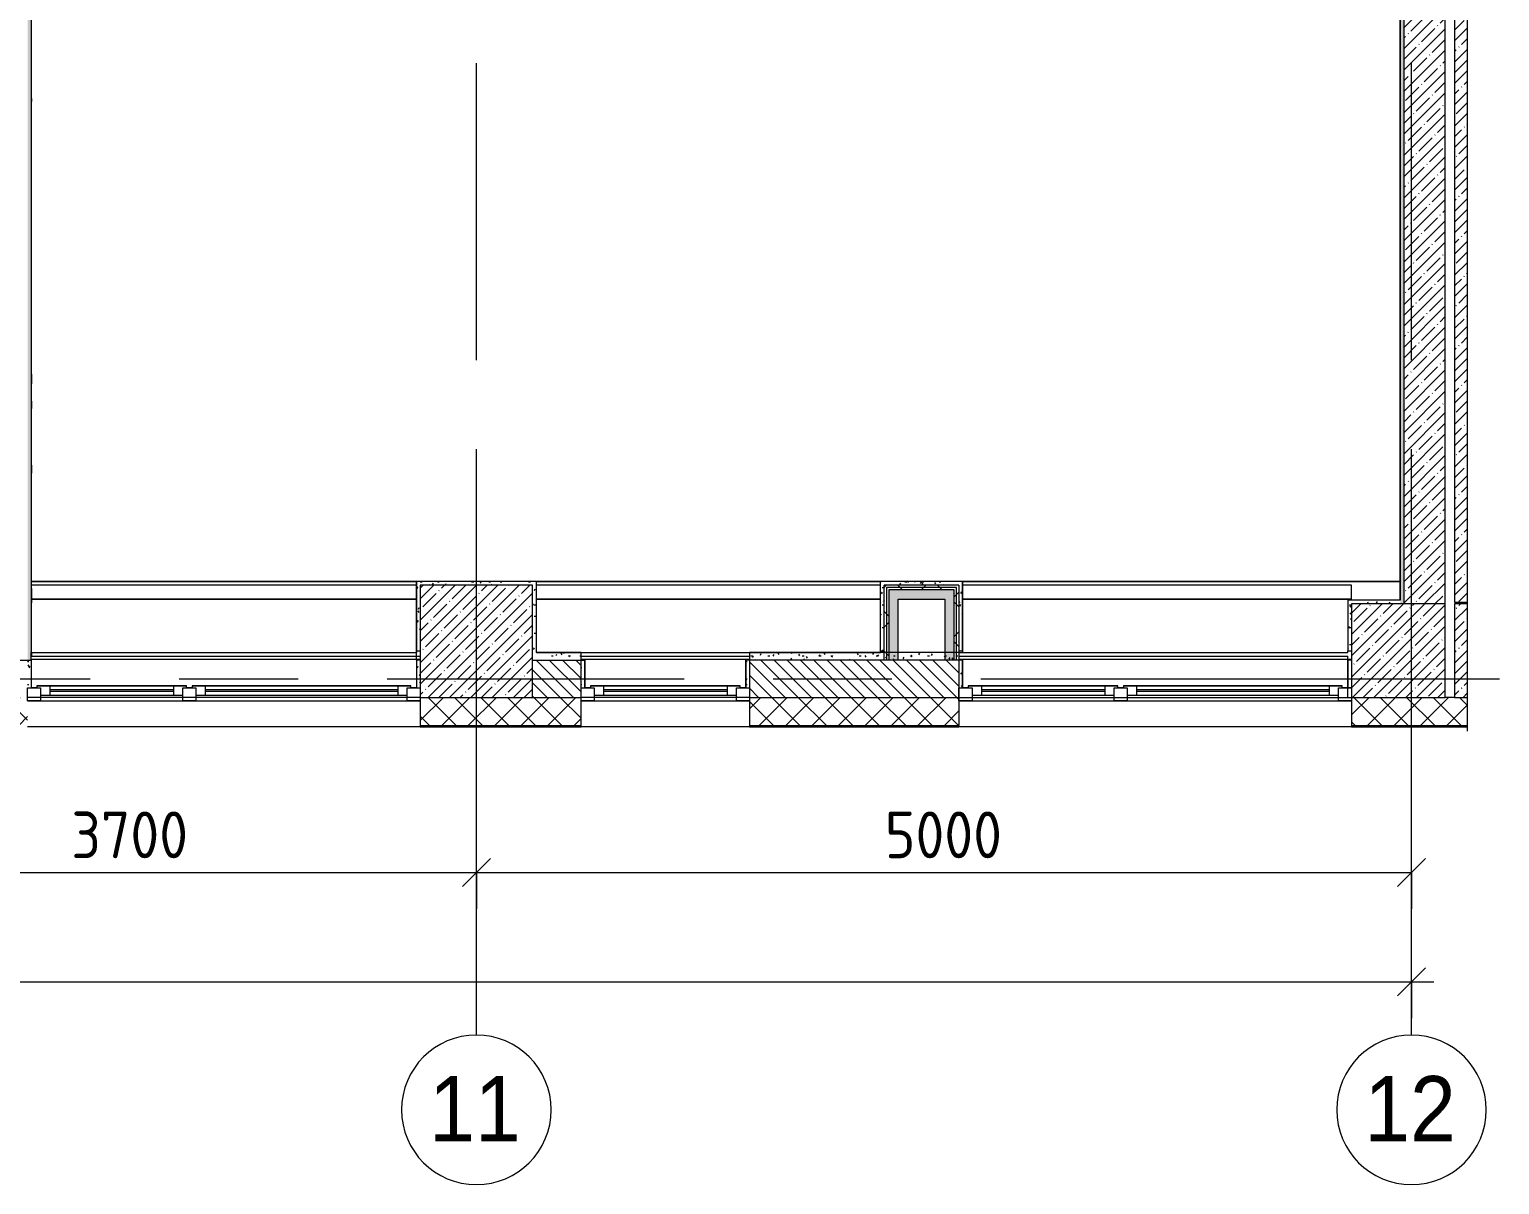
# Model space of a CAD drawing. Header units: millimetres. Extents: x -3456 to 185767, y -8553 to 29000.
# Drawn here: x 30920 to 38781, y -2706 to 3474 of the extents above; entities that cross this region are included whole.
import ezdxf

# ---------------------------------------------------------------- set-up
doc = ezdxf.new("R2010")
doc.units = ezdxf.units.MM
doc.linetypes.add('Осевая', pattern=[3175, 635, -476.25, 1587.5, -476.25])
for name, color, linetype, lineweight in [('A-ANNO-DIMS', 7, 'Continuous', 9), ('A-ANNO-DIMS-100', 7, 'Continuous', 9), ('A-DETL-GENF', 7, 'Continuous', 9), ('A-GLAZ', 7, 'Continuous', 9), ('A-GLAZ-1', 7, 'Continuous', 13), ('A-WALL', 7, 'Continuous', 9), ('I-WALL', 7, 'Continuous', 9), ('S-COLS', 7, 'Continuous', 9), ('Оси', 7, 'Continuous', 9), ('Оси-1', 7, 'Continuous', 20), ('Оси-2', 7, 'Осевая', 9)]:
    doc.layers.add(name, color=color, linetype=linetype, lineweight=lineweight)
doc.layers.add('A-WALL-1', color=7, linetype='Continuous', lineweight=9, true_color=0x3c3c3c)
doc.layers.add('A-WALL-FNSH-1', color=7, linetype='Continuous', lineweight=9, true_color=0x3c3c3c)
doc.styles.add('Arial', font='arial.ttf', dxfattribs={"width": 0.9, "height": 350})
doc.styles.add('ISOCPEUR', font='isocpeur.ttf', dxfattribs={"width": 0.9, "height": 250})
doc.dimstyles.new('ISO-2_5_0_9К_БОЛЬШОЙ', dxfattribs={"dimscale": 304.8, "dimtxt": 248.995294, "dimasz": 0.492126, "dimexe": 0.393701, "dimexo": 0.984252, "dimgap": 0, "dimtad": 1, "dimdec": 0, "dimrnd": 10, "dimzin": 0, "dimdsep": 46, "dimtxsty": 'ISOCPEUR', "dimblk1": 'OBLIQUE', "dimblk2": 'OBLIQUE', "dimsah": 1, "dimcen": 0.09, "dimdle": 0.393701, "dimazin": 0, "dimtfac": 1, "dimtdec": 4, "dimtix": 1, "dimtmove": 0, "dimatfit": 3, "dimfxl": 1, "dimtvp": 1, "dimtolj": 1, "dimtzin": 0, "dimarcsym": 2})
pattern_1 = [(45, (0, 0), (-57.02463, 57.02463), []), (45, (57.025, 0), (-57.02463, 57.02463), [100.806, -20.161, 3.353, -16.808])]
pattern_2 = [(0, (0, 0), (121.92, 30.48), [10.058, -81.382, 10.058, -81.382, -487.68]), (0, (0, 0), (121.92, 30.48), [-182.88, 10.058, -172.822, 10.058, -81.382, -213.36]), (0, (0, 0), (121.92, 30.48), [-457.2, 10.058, -50.902, 10.058, -142.342]), (120, (45.72, 15.24), (-87.356454, 90.345817), [10.058, -81.382, 10.058, -81.382, -487.68]), (120, (45.72, 15.24), (-87.356454, 90.345817), [-182.88, 10.058, -172.822, 10.058, -81.382, -213.36]), (120, (45.72, 15.24), (-87.356454, 90.345817), [-457.2, 10.058, -50.902, 10.058, -142.342]), (240, (60.96, 76.2), (-34.563546, -120.825817), [10.058, -81.382, 10.058, -81.382, -487.68]), (240, (60.96, 76.2), (-34.563546, -120.825817), [-182.88, 10.058, -172.822, 10.058, -81.382, -213.36]), (240, (60.96, 76.2), (-34.563546, -120.825817), [-457.2, 10.058, -50.902, 10.058, -142.342])]
pattern_3 = [(45, (0, 0), (-106.066, 106.066), []), (135, (0, 0), (-106.066, -106.066), [])]

# ---------------------------------------------------------------- blocks, each defined once
blk = doc.blocks.new('BSC_Колонна _Прямоугольная - 500х500-V3-План заполнения и маркировки дверных проемов 2 этажа в осях 1-12')
at = {"layer": 'S-COLS'}
h = blk.add_hatch(dxfattribs=at)
h.set_pattern_fill('FP_5', color=256, style=0, pattern_type=2)
h.set_pattern_definition([(45, (-38790, -150), (-57.02463, 57.02463), []), (45, (-38732.975, -150), (-57.02463, 57.02463), [100.806, -20.161, 3.353, -16.808])])
h.paths.add_polyline_path([(-182.3, -250), (-182.3, 250), (-250, 250), (-250, -250)])
for p, q in [((-182.3, 250), (-250, 250)), ((-250, 250), (-250, -250)), ((-250, -250), (-182.3, -250))]:
    blk.add_line(p, q, dxfattribs=at)
blk = doc.blocks.new('BSC_Колонна _Прямоугольная - 600х600-V19-План заполнения и маркировки дверных проемов 2 этажа в осях 1-12')
at = {"layer": 'S-COLS'}
h = blk.add_hatch(dxfattribs=at)
h.set_pattern_fill('FP_32', color=256, style=0, pattern_type=2)
h.set_pattern_definition([(45, (-33310, -200), (-57.02463, 57.02463), []), (45, (-33252.975, -200), (-57.02463, 57.02463), [100.806, -20.161, 3.353, -16.808])])
h.paths.add_polyline_path([(-300, -300), (300, -300), (300, 300), (-300, 300), (-300, -13.6)])
for p, q in [((300, 300), (-300, 300)), ((-300, 300), (-300, -300)), ((300, -300), (300, 300)), ((-300, -300), (300, -300))]:
    blk.add_line(p, q, dxfattribs=at)
blk = doc.blocks.new('120_Окно_СКБ_2Ст - 120_Окно_СКБ_2Ст 2100х2400 _мал створка справа_-22446225-План заполнения и маркировки дверных проемов 2 этажа в осях 1-12')
at = {"layer": 'A-GLAZ'}
for p, q in [((1050, -57), (-1050, -57)), ((-1030, -127), (-1000, -127)), ((-930, -107), (100, -107)), ((100, -117), (-930, -117)), ((170, -127), (200, -127)), ((270, -107), (930, -107)), ((930, -117), (270, -117)), ((1000, -127), (1030, -127))]:
    blk.add_line(p, q, dxfattribs=at)
at = {"layer": 'A-GLAZ-1'}
for p, q in [((-1050, -127), (-1050, -57)), ((-1050, -57), (-980, -57)), ((-980, -57), (-980, -127)), ((150, -127), (150, -57)), ((150, -57), (220, -57)), ((220, -57), (220, -127)), ((980, -127), (980, -57)), ((980, -57), (1050, -57)), ((1050, -57), (1050, -127)), ((-980, -127), (-1050, -127)), ((-980, -127), (-1000, -127)), ((-1000, -127), (-1000, -137)), ((-1000, -137), (170, -137)), ((170, -137), (-1000, -137)), ((150, -87), (-980, -87)), ((-980, -87), (-980, -127)), ((-930, -137), (-930, -87)), ((100, -137), (100, -87)), ((150, -127), (150, -87)), ((220, -127), (150, -127)), ((170, -127), (150, -127)), ((170, -137), (170, -127)), ((220, -127), (200, -127)), ((200, -127), (200, -137)), ((200, -137), (1000, -137)), ((1000, -137), (200, -137)), ((980, -87), (220, -87)), ((220, -87), (220, -127)), ((270, -137), (270, -87)), ((930, -137), (930, -87)), ((980, -127), (980, -87)), ((1050, -127), (980, -127)), ((1000, -127), (980, -127)), ((1000, -137), (1000, -127))]:
    blk.add_line(p, q, dxfattribs=at)
blk = doc.blocks.new('120_Окно_СКБ_2Ст - 120_Окно_СКБ_2Ст 2100х2400 _мал створка справа_-V22-План заполнения и маркировки дверных проемов 2 этажа в осях 1-12')
at = {"layer": 'A-GLAZ'}
for p, q in [((1050, -57), (-1050, -57)), ((-1050, -127), (-1000, -127)), ((-930, -107), (100, -107)), ((100, -117), (-930, -117)), ((170, -127), (200, -127)), ((270, -107), (930, -107)), ((930, -117), (270, -117)), ((1000, -127), (1030, -127))]:
    blk.add_line(p, q, dxfattribs=at)
at = {"layer": 'A-GLAZ-1'}
for p, q in [((-1050, -127), (-1050, -57)), ((-1050, -57), (-980, -57)), ((-980, -57), (-980, -127)), ((150, -127), (150, -57)), ((150, -57), (220, -57)), ((220, -57), (220, -127)), ((980, -127), (980, -57)), ((980, -57), (1050, -57)), ((1050, -57), (1050, -127)), ((-980, -127), (-1050, -127)), ((-980, -127), (-1000, -127)), ((-1000, -127), (-1000, -137)), ((-1000, -137), (170, -137)), ((170, -137), (-1000, -137)), ((150, -87), (-980, -87)), ((-980, -87), (-980, -127)), ((-930, -137), (-930, -87)), ((100, -137), (100, -87)), ((150, -127), (150, -87)), ((220, -127), (150, -127)), ((170, -127), (150, -127)), ((170, -137), (170, -127)), ((220, -127), (200, -127)), ((200, -127), (200, -137)), ((200, -137), (1000, -137)), ((1000, -137), (200, -137)), ((980, -87), (220, -87)), ((220, -87), (220, -127)), ((270, -137), (270, -87)), ((930, -137), (930, -87)), ((980, -127), (980, -87)), ((1050, -127), (980, -127)), ((1000, -127), (980, -127)), ((1000, -137), (1000, -127))]:
    blk.add_line(p, q, dxfattribs=at)
blk = doc.blocks.new('BSC_Колонна _Прямоугольная - 500х500-V38-План заполнения и маркировки дверных проемов 2 этажа в осях 1-12')
at = {"layer": 'S-COLS'}
h = blk.add_hatch(dxfattribs=at)
h.set_pattern_fill('FP_46', color=256, style=0, pattern_type=2)
h.set_pattern_definition([(45, (-38240, -150), (-57.02463, 57.02463), []), (45, (-38182.975, -150), (-57.02463, 57.02463), [100.806, -20.161, 3.353, -16.808])])
h.paths.add_polyline_path([(-250, -250), (250, -250), (250, 250), (-250, 250), (-250, 36.4)])
for p, q in [((250, 250), (-250, 250)), ((-250, 250), (-250, -250)), ((250, -250), (250, 250)), ((-250, -250), (250, -250))]:
    blk.add_line(p, q, dxfattribs=at)
blk = doc.blocks.new('120_Окно_СКБ_1Ст - 120_Окно_СКБ_1Ст 900х2500_h_-20664874-План заполнения и маркировки дверных проемов 2 этажа в осях 1-12')
at = {"layer": 'A-GLAZ'}
for p, q in [((450, -57), (-450, -57)), ((-430, -127), (-400, -127)), ((-330, -107), (330, -107)), ((330, -117), (-330, -117)), ((400, -127), (430, -127))]:
    blk.add_line(p, q, dxfattribs=at)
at = {"layer": 'A-GLAZ-1'}
for p, q in [((-450, -127), (-450, -57)), ((-450, -57), (-380, -57)), ((-380, -57), (-380, -127)), ((380, -127), (380, -57)), ((380, -57), (450, -57)), ((450, -57), (450, -127)), ((-380, -127), (-450, -127)), ((-380, -127), (-400, -127)), ((-400, -127), (-400, -137)), ((-400, -137), (400, -137)), ((400, -137), (-400, -137)), ((380, -87), (-380, -87)), ((-380, -87), (-380, -127)), ((-330, -137), (-330, -87)), ((330, -137), (330, -87)), ((380, -127), (380, -87)), ((450, -127), (380, -127)), ((400, -127), (380, -127)), ((400, -137), (400, -127))]:
    blk.add_line(p, q, dxfattribs=at)
blk = doc.blocks.new('Зашивка приборов отопления23 - Зашивка приборов отопления-33321838-План заполнения и маркировки дверных проемов 2 этажа в осях 1-12')
at = {"layer": 'A-WALL'}
for p, q in [((36620, 23400), (34540, 23400)), ((34560, 23079), (36620, 23079)), ((36620, 23079), (34560, 23079)), ((34560, 23004), (36620, 23004))]:
    blk.add_line(p, q, dxfattribs=at)
blk = doc.blocks.new('Зашивка приборов отопления24 - Зашивка приборов отопления-33321996-План заполнения и маркировки дверных проемов 2 этажа в осях 1-12')
at = {"layer": 'A-WALL'}
for p, q in [((36380, 23400), (35480, 23400)), ((34780, 23079), (36620, 23079)), ((36620, 23079), (34780, 23079)), ((34780, 23004), (36620, 23004))]:
    blk.add_line(p, q, dxfattribs=at)
blk = doc.blocks.new('Зашивка приборов отопления25 - Зашивка приборов отопления-33322064-План заполнения и маркировки дверных проемов 2 этажа в осях 1-12')
at = {"layer": 'A-WALL'}
for p, q in [((36640, 23400), (34540, 23400)), ((34540, 23084), (34540, 23079)), ((34540, 23079), (36620, 23079)), ((36620, 23079), (34540, 23079)), ((34540, 23079), (34540, 23004)), ((34540, 23004), (36620, 23004))]:
    blk.add_line(p, q, dxfattribs=at)
blk = doc.blocks.new('DET_L_Линия разрыва - М100-30654710-План заполнения и маркировки дверных проемов 2 этажа в осях 1-12')
at = {"layer": 'A-DETL-GENF'}
blk.add_line((11739.9, 0), (0, 0), dxfattribs=at)
blk = doc.blocks.new('Ось сетки - D8-29747960-План заполнения и маркировки дверных проемов 2 этажа в осях 1-12')
at = {"layer": 'Оси-1'}
for start, end in [(360, 180), (180, 360)]:
    blk.add_arc((0, 0), 4, start, end, dxfattribs=at)
blk = doc.blocks.new('DIMBLOCK10-План заполнения и маркировки дверных проемов 2 этажа в осях 1-12')
at = {"layer": 'A-ANNO-DIMS-100'}
for p, q in [((29610, -1230.7), (29610, -916.8)), ((33310, -1230.7), (33310, -916.8)), ((29610, -1036.8), (33310, -1036.8)), ((29610, -1036.8), (29610, -1230.7)), ((33310, -1036.8), (33310, -1230.7))]:
    blk.add_line(p, q, dxfattribs=at)
at = {"layer": 'A-ANNO-DIMS-100', "lineweight": 20}
for p, q in [((29610, -1036.8), (29685, -961.8)), ((33310, -1036.8), (33385, -961.8)), ((29610, -1036.8), (29535, -1111.8)), ((33310, -1036.8), (33235, -1111.8))]:
    blk.add_line(p, q, dxfattribs=at)
at = {"layer": 'A-ANNO-DIMS-100', "color": 0, "insert": (31144, -710.2), "char_height": 250, "width": 758.478, "attachment_point": 1, "line_spacing_factor": 1.149209, "style": 'ISOCPEUR'}
blk.add_mtext('3700', dxfattribs=at)
blk = doc.blocks.new('_Oblique')
at = {"color": 0, "linetype": 'ByBlock', "lineweight": -2}
blk.add_line((-0.5, -0.5), (0.5, 0.5), dxfattribs=at)
blk = doc.blocks.new('DIMBLOCK11-План заполнения и маркировки дверных проемов 2 этажа в осях 1-12')
at = {"layer": 'A-ANNO-DIMS-100'}
for p, q in [((33310, -1230.7), (33310, -916.8)), ((38310, -1230.7), (38310, -916.8)), ((33310, -1036.8), (38310, -1036.8)), ((33310, -1036.8), (33310, -1230.7)), ((38310, -1036.8), (38310, -1230.7))]:
    blk.add_line(p, q, dxfattribs=at)
at = {"layer": 'A-ANNO-DIMS-100', "lineweight": 20}
for p, q in [((33310, -1036.8), (33385, -961.8)), ((38310, -1036.8), (38385, -961.8)), ((33310, -1036.8), (33235, -1111.8)), ((38310, -1036.8), (38235, -1111.8))]:
    blk.add_line(p, q, dxfattribs=at)
at = {"layer": 'A-ANNO-DIMS-100', "color": 0, "insert": (35494, -710.2), "char_height": 250, "width": 758.478, "attachment_point": 1, "line_spacing_factor": 1.149209, "style": 'ISOCPEUR'}
blk.add_mtext('5000', dxfattribs=at)
blk = doc.blocks.new('DIMBLOCK25-План заполнения и маркировки дверных проемов 2 этажа в осях 1-12')
at = {"layer": 'A-ANNO-DIMS-100'}
for p, q in [((110, -1815.2), (110, -1501.2)), ((38310, -1815.2), (38310, -1501.2)), ((-10, -1621.2), (38430, -1621.2)), ((110, -1621.2), (110, -1815.2)), ((38310, -1621.2), (38310, -1815.2))]:
    blk.add_line(p, q, dxfattribs=at)
at = {"layer": 'A-ANNO-DIMS-100', "lineweight": 20}
for p, q in [((110, -1621.2), (185, -1546.2)), ((38310, -1621.2), (38385, -1546.2)), ((110, -1621.2), (35, -1696.2)), ((38310, -1621.2), (38235, -1696.2))]:
    blk.add_line(p, q, dxfattribs=at)
at = {"layer": 'A-ANNO-DIMS-100', "color": 0, "insert": (18815, -1294.6), "char_height": 250, "width": 948.097, "attachment_point": 1, "line_spacing_factor": 1.149209, "style": 'ISOCPEUR'}
blk.add_mtext('38200', dxfattribs=at)

msp = doc.modelspace()

# ---------------------------------------------------------------- hatches: boundary and pattern name
at = {"layer": 'A-WALL'}
h = msp.add_hatch(dxfattribs=at)
h.set_pattern_fill('FP_18', color=256, style=0, pattern_type=2)
h.set_pattern_definition([(135, (0, 0), (-35.35534, -35.35534), [])])
h.paths.add_polyline_path([(35890, -100), (35890, 100), (34770, 100), (34770, -100), (34982.4, -100)])
h.paths.add_polyline_path([(33870, -100), (33870, 100), (33610, 100), (33610, -100), (33643.7, -100)])
h = msp.add_hatch(dxfattribs=at)
h.set_pattern_fill('FP_14', color=256, style=0, pattern_type=2)
h.set_pattern_definition([(45, (0, 0), (-70.71068, 70.71068), []), (135, (0, 0), (-70.71068, -70.71068), [])])
h.paths.add_polyline_path([(33610, -250), (33870, -250), (33870, -100), (33010, -100), (33010, -250)])
h.paths.add_polyline_path([(38607.7, -250), (38607.7, -100), (37990, -100), (37990, -250), (38540, -250)])
h.paths.add_polyline_path([(34770, -250), (35890, -250), (35890, -100), (34770, -100)])
h.paths.add_polyline_path([(26160, -250), (26409.7, -250), (26409.7, -100), (24810, -100), (24810, -250), (25611, -250)])
h.paths.add_polyline_path([(21610, -250), (22710, -250), (22710, -100), (21610, -100)])
h.paths.add_polyline_path([(18160, -250), (18810, -250), (18810, -100), (18160, -100)])
h.paths.add_polyline_path([(11660, -250), (13010, -250), (13010, -100), (11660, -100)])
h.paths.add_polyline_path([(16110, -250), (17260, -250), (17260, -100), (16110, -100)])
h.paths.add_polyline_path([(29809.7, -250), (30910, -250), (30910, -100), (29209.7, -100), (29209.7, -250), (29627.3, -250)])
h.paths.add_polyline_path([(6868.2, -250), (8560, -250), (8560, -100), (4630, -100), (4630, -250)])
h.paths.add_polyline_path([(-260, -250), (3730, -250), (3730, -100), (-260, -100)])
at = {"layer": 'I-WALL'}
h = msp.add_hatch(dxfattribs=at)
h.set_pattern_fill('FP_89', color=256, style=0, pattern_type=2)
h.set_pattern_definition(pattern_2)
h.paths.add_polyline_path([(30910, 100), (30930, 100), (30930, 7900), (30910, 7900), (30910, 186.4)])
h = msp.add_hatch(dxfattribs=at)
h.set_pattern_fill('FP_17', color=256, style=0, pattern_type=2)
h.set_pattern_definition(pattern_1)
h.paths.add_polyline_path([(38270, 400), (38490, 400), (38490, 7400), (38270, 7400), (38270, 4372.1)])
h = msp.add_hatch(dxfattribs=at)
h.set_pattern_fill('FP_17', color=256, style=0, pattern_type=2)
h.set_pattern_definition(pattern_1)
h.paths.add_polyline_path([(38540, 410), (38607.7, 410), (38607.7, 7400), (38540, 7400), (38540, 4372.1)])
h = msp.add_hatch(dxfattribs=at)
h.set_pattern_fill('FP_89', color=256, style=0, pattern_type=2)
h.set_pattern_definition(pattern_2)
h.paths.add_polyline_path([(38270, 400), (38270, 5250), (38250, 5250), (38250, 400)])
h = msp.add_hatch(dxfattribs=at)
h.set_pattern_fill('FP_89', color=256, style=0, pattern_type=2)
h.set_pattern_definition(pattern_2)
h.paths.add_polyline_path([(32990, 150), (33010, 150), (33010, 520), (32990, 520), (32990, 186.4)])
h = msp.add_hatch(dxfattribs=at)
h.set_pattern_fill('FP_89', color=256, style=0, pattern_type=2)
h.set_pattern_definition(pattern_2)
h.paths.add_polyline_path([(33630, 500), (33630, 520), (33010, 520), (33010, 500), (33610, 500)])
h = msp.add_hatch(dxfattribs=at)
h.set_pattern_fill('FP_89', color=256, style=0, pattern_type=2)
h.set_pattern_definition(pattern_2)
h.paths.add_polyline_path([(33610, 140), (33630, 140), (33630, 500), (33610, 500), (33610, 186.4)])
h = msp.add_hatch(dxfattribs=at)
h.set_pattern_fill('FP_89', color=256, style=0, pattern_type=2)
h.set_pattern_definition(pattern_2)
h.paths.add_polyline_path([(35490, 500), (35910, 500), (35910, 520), (35470, 520), (35470, 500)])
h = msp.add_hatch(dxfattribs=at)
h.set_pattern_fill('FP_89', color=256, style=0, pattern_type=2)
h.set_pattern_definition(pattern_2)
h.paths.add_polyline_path([(35470, 150), (35490, 150), (35490, 500), (35470, 500), (35470, 186.4)])
h = msp.add_hatch(dxfattribs=at)
h.set_pattern_fill('FP_90', color=256, style=0, pattern_type=2)
h.set_pattern_definition(pattern_3)
h.paths.add_polyline_path([(35490, 100), (35502.5, 100), (35502.5, 500), (35490, 500), (35490, 186.4)])
h = msp.add_hatch(dxfattribs=at)
h.set_pattern_fill('FP_90', color=256, style=0, pattern_type=2)
h.set_pattern_definition(pattern_3)
h.paths.add_polyline_path([(35877.5, 487.5), (35890, 487.5), (35890, 500), (35502.5, 500), (35502.5, 487.5), (35565, 487.5)])
h = msp.add_hatch(dxfattribs=at)
h.set_pattern_fill('FP_90', color=256, style=0, pattern_type=2)
h.set_pattern_definition(pattern_3)
h.paths.add_polyline_path([(35515, 100), (35515, 487.5), (35502.5, 487.5), (35502.5, 100)])
h = msp.add_hatch(dxfattribs=at)
h.set_pattern_fill('FP_90', color=256, style=0, pattern_type=2)
h.set_pattern_definition(pattern_3)
h.paths.add_polyline_path([(35877.5, 475), (35877.5, 487.5), (35515, 487.5), (35515, 475), (35865, 475)])
for points in [[(35515, 100), (35565, 100), (35565, 475), (35515, 475), (35515, 186.4)], [(35865, 425), (35865, 475), (35565, 475), (35565, 425), (35815, 425)], [(35815, 100), (35865, 100), (35865, 425), (35815, 425), (35815, 186.4)]]:
    msp.add_hatch(color=256, dxfattribs=at).paths.add_polyline_path(points)
h = msp.add_hatch(dxfattribs=at)
h.set_pattern_fill('FP_90', color=256, style=0, pattern_type=2)
h.set_pattern_definition(pattern_3)
h.paths.add_polyline_path([(35877.5, 100), (35877.5, 475), (35865, 475), (35865, 100)])
h = msp.add_hatch(dxfattribs=at)
h.set_pattern_fill('FP_90', color=256, style=0, pattern_type=2)
h.set_pattern_definition(pattern_3)
h.paths.add_polyline_path([(35890, 100), (35890, 487.5), (35877.5, 487.5), (35877.5, 100)])
h = msp.add_hatch(dxfattribs=at)
h.set_pattern_fill('FP_89', color=256, style=0, pattern_type=2)
h.set_pattern_definition(pattern_2)
h.paths.add_polyline_path([(35890, 150), (35910, 150), (35910, 500), (35890, 500), (35890, 186.4)])
h = msp.add_hatch(dxfattribs=at)
h.set_pattern_fill('FP_89', color=256, style=0, pattern_type=2)
h.set_pattern_definition(pattern_2)
h.paths.add_polyline_path([(38250, 400), (38250, 420), (37970, 420), (37970, 400), (37990, 400)])
h = msp.add_hatch(dxfattribs=at)
h.set_pattern_fill('FP_89', color=256, style=0, pattern_type=2)
h.set_pattern_definition(pattern_2)
h.paths.add_polyline_path([(37970, 150), (37990, 150), (37990, 400), (37970, 400), (37970, 186.4)])
h = msp.add_hatch(dxfattribs=at)
h.set_pattern_fill('FP_89', color=256, style=0, pattern_type=2)
h.set_pattern_definition(pattern_2)
h.paths.add_polyline_path([(30910, -48), (30930, -48), (30930, 100), (30910, 100)])
h = msp.add_hatch(dxfattribs=at)
h.set_pattern_fill('FP_89', color=256, style=0, pattern_type=2)
h.set_pattern_definition(pattern_2)
h.paths.add_polyline_path([(32990, -48), (33010, -48), (33010, 100), (32990, 100)])
h = msp.add_hatch(dxfattribs=at)
h.set_pattern_fill('FP_89', color=256, style=0, pattern_type=2)
h.set_pattern_definition(pattern_2)
h.paths.add_polyline_path([(33643.7, 100), (33870, 100), (33870, 140), (33610, 140), (33610, 100)])
h.paths.add_polyline_path([(34770, 100), (35890, 100), (35890, 140), (34770, 140)])
h = msp.add_hatch(dxfattribs=at)
h.set_pattern_fill('FP_89', color=256, style=0, pattern_type=2)
h.set_pattern_definition(pattern_2)
h.paths.add_polyline_path([(33870, -48), (33890, -48), (33890, 100), (33870, 100)])
h = msp.add_hatch(dxfattribs=at)
h.set_pattern_fill('FP_89', color=256, style=0, pattern_type=2)
h.set_pattern_definition(pattern_2)
h.paths.add_polyline_path([(34750, -48), (34770, -48), (34770, 100), (34750, 100)])
h = msp.add_hatch(dxfattribs=at)
h.set_pattern_fill('FP_89', color=256, style=0, pattern_type=2)
h.set_pattern_definition(pattern_2)
h.paths.add_polyline_path([(35890, -48), (35910, -48), (35910, 100), (35890, 100)])

# ---------------------------------------------------------------- linework, layer by layer
at = {"layer": 'A-WALL'}
for p, q in [((38270, 400), (38270, 5350)), ((33630, 500), (33630, 140)), ((35502.5, 487.5), (35502.5, 100)), ((35877.5, 487.5), (35502.5, 487.5)), ((35515, 475), (35515, 100)), ((35865, 475), (35515, 475)), ((35865, 100), (35865, 475)), ((35877.5, 100), (35877.5, 487.5)), ((38250, 420), (37970, 420)), ((33610, 100), (33890, 100)), ((35910, 100), (34750, 100)), ((33610, -100), (33870, -100)), ((34770, -100), (37990, -100)), ((33010, -258), (30910, -258)), ((33010, -250), (33870, -250)), ((33010, -253), (33870, -253)), ((34770, -258), (33870, -258)), ((34770, -250), (35890, -250)), ((34770, -253), (35890, -253)), ((37990, -258), (35890, -258)), ((37990, -250), (38607.7, -250)), ((37990, -253), (38607.7, -253))]:
    msp.add_line(p, q, dxfattribs=at)
at = {"layer": 'A-WALL-1'}
for p, q in [((38490, 400), (38490, 7400)), ((38540, 7400), (38540, 410)), ((33630, 520), (32990, 520)), ((35910, 520), (35470, 520)), ((35890, 500), (35490, 500)), ((35490, 100), (35490, 500)), ((35890, 500), (35890, -250)), ((35910, 150), (35910, 520)), ((35565, 100), (35565, 425)), ((35565, 425), (35815, 425)), ((35815, 425), (35815, 100)), ((37970, 420), (37970, 150)), ((38250, 421), (38250, 420)), ((38540, 410), (38607.7, 410)), ((29809.7, 100), (30930, 100)), ((30930, 100), (30930, 140)), ((32990, 150), (33010, 150)), ((33010, 100), (32990, 100)), ((32990, 100), (32990, -48)), ((33631, 140), (33630, 140)), ((33870, -250), (33870, 140)), ((33890, -48), (33890, 100)), ((34750, 100), (34750, -48)), ((34770, 140), (34770, -250)), ((35470, 150), (35490, 150)), ((35890, 140), (35470, 140)), ((35890, 150), (35910, 150)), ((35910, -48), (35910, 100)), ((37970, 150), (37990, 150)), ((30910, -48), (30930, -48)), ((32990, -48), (33010, -48)), ((33870, -48), (33890, -48)), ((34750, -48), (34770, -48)), ((35890, -48), (35910, -48)), ((33010, -100), (33010, -250)), ((37990, -100), (37990, -250)), ((38540, -100), (38490, -100))]:
    msp.add_line(p, q, dxfattribs=at)
at = {"layer": 'A-WALL-FNSH-1'}
for p, q in [((30930, 7920), (30930, 140)), ((30931, 141), (30931, 7921)), ((38249, 5249), (38249, 421)), ((38250, 421), (38250, 5250)), ((30932, 3087.7), (30931, 3087.7)), ((30932, 141), (30932, 3087.7)), ((33630, 521), (32989, 521)), ((32989, 520), (32989, 141)), ((32990, 150), (32990, 520)), ((33630, 520), (33630, 500)), ((33631, 141), (33631, 521)), ((35469, 521), (35469, 141)), ((35911, 521), (35469, 521)), ((35470, 140), (35470, 520)), ((35911, 150), (35911, 521)), ((37969, 421), (37969, 150)), ((38249, 421), (37969, 421)), ((30930, 140), (30931, 140)), ((30931, 100), (30930, 100)), ((30930, 100), (30930, -48)), ((30931, 141), (30932, 141)), ((30931, -48), (30931, 100)), ((32989, 141), (32990, 141)), ((32990, 100), (32989, 100)), ((32989, 100), (32989, -48)), ((33870, 141), (33631, 141)), ((33631, 140), (33870, 140)), ((33870, 140), (33870, 141)), ((33891, 100), (33890, 100)), ((33891, -48), (33891, 100)), ((34750, 100), (34749, 100)), ((34749, 100), (34749, -48)), ((35469, 141), (34770, 141)), ((34770, 141), (34770, 140)), ((34770, 140), (35470, 140)), ((35910, 150), (35911, 150)), ((35911, 100), (35910, 100)), ((35911, -48), (35911, 100)), ((37969, 150), (37970, 150)), ((37970, 100), (37969, 100)), ((37969, 100), (37969, -48)), ((30930, -48), (30931, -48)), ((32989, -48), (32990, -48)), ((33890, -48), (33891, -48)), ((34749, -48), (34750, -48)), ((35910, -48), (35911, -48)), ((37969, -48), (37970, -48)), ((33010, -250), (33010, -258)), ((33010, -258), (33870, -258)), ((33870, -258), (33870, -250)), ((34770, -250), (34770, -258)), ((34770, -258), (35890, -258)), ((35890, -258), (35890, -250)), ((37990, -250), (37990, -258)), ((37990, -258), (38607.7, -258))]:
    msp.add_line(p, q, dxfattribs=at)
at = {"layer": 'I-WALL'}
for p, q in [((30932, 3108.3), (30931, 3108.3)), ((30931, 3105.1), (30932, 3105.1)), ((30932, 3105.1), (30932, 3087.7)), ((30932, 2622.2), (30931, 2622.2)), ((30932, 2556), (30931, 2556)), ((30931, 2547.4), (30932, 2547.4)), ((30931, 2337.4), (30932, 2337.4)), ((30931, 2335.4), (30932, 2335.4)), ((30931, 2275.7), (30932, 2275.7)), ((30931, 1844.5), (30932, 1844.5)), ((30931, 1744.5), (30932, 1744.5)), ((30932, 1630.3), (30931, 1630.3)), ((30931, 1577.2), (30932, 1577.2)), ((30932, 1485.5), (30931, 1485.5)), ((30931, 1445.5), (30932, 1445.5)), ((30932, 1143.1), (30931, 1143.1)), ((30931, 1100.1), (30932, 1100.1)), ((30931, 521), (32989, 521)), ((32989, 520), (30931, 520)), ((30932, 482.6), (30931, 482.6)), ((32989, 520), (32989, 521)), ((33630, 521), (33630, 520)), ((33630, 521), (35469, 521)), ((35470, 520), (33630, 520)), ((35911, 521), (38249, 521)), ((38249, 520), (35911, 520)), ((30931, 406.3), (30932, 406.3)), ((30930, 120), (33010, 120)), ((30931, 141), (30931, 120)), ((30931, 140), (32990, 140)), ((30932, 141), (32989, 141)), ((32990, 141), (32990, 150)), ((32990, 100), (32990, 140)), ((33870, 141), (34770, 141)), ((33870, 140), (34770, 140)), ((33870, 120), (34770, 120)), ((35890, 140), (37970, 140)), ((35890, 120), (37970, 120)), ((35910, 150), (35910, 141)), ((35910, 141), (37970, 141)), ((37969, 141), (37969, 150)), ((37970, 141), (37970, 150)), ((37970, -100), (37970, 120)), ((37990, 100), (37970, 100)), ((37990, -48), (37970, -48)), ((33010, -100), (30910, -100)), ((34770, -100), (33870, -100))]:
    msp.add_line(p, q, dxfattribs=at)
at = {"layer": 'I-WALL', "flags": 128}
for points in [[(30931, 1585.2), (30931, 1588.4), (30931, 1592), (30931, 1595.9), (30931, 1599.9), (30931, 1604.1), (30931, 1608.3), (30931, 1612.3), (30931, 1616.1), (30931, 1619.7), (30931, 1622.8), (30931, 1625.5), (30931, 1627.6), (30931, 1629.1), (30931, 1630.1), (30931, 1630.3)], [(30931, 1630.3), (30931, 1629.9), (30931, 1628.9), (30931, 1627.3), (30931, 1625.1), (30931, 1622.3)], [(30931, 1622.3), (30931, 1625.1), (30931, 1627.3), (30931, 1628.9), (30931, 1629.9), (30931, 1630.3)], [(30931, 1630.3), (30931, 1630.1), (30931, 1629.1), (30931, 1627.6), (30931, 1625.5), (30931, 1622.8), (30931, 1619.7), (30931, 1616.1), (30931, 1612.3), (30931, 1608.3), (30931, 1604.1), (30931, 1599.9), (30931, 1595.9), (30931, 1592), (30931, 1588.4), (30931, 1585.2)], [(30931, 1622.3), (30931, 1619.1), (30931, 1615.5), (30931, 1611.6), (30931, 1607.6), (30931, 1603.4), (30931, 1599.3), (30931, 1595.2), (30931, 1591.4), (30931, 1587.9), (30931, 1584.7), (30931, 1582.1), (30931, 1579.9), (30931, 1578.4), (30931, 1577.5), (30931, 1577.2)], [(30931, 1577.2), (30931, 1577.5), (30931, 1578.4), (30931, 1579.9), (30931, 1582.1), (30931, 1584.7), (30931, 1587.9), (30931, 1591.4), (30931, 1595.2), (30931, 1599.3), (30931, 1603.4), (30931, 1607.6), (30931, 1611.6), (30931, 1615.5), (30931, 1619.1), (30931, 1622.3)], [(30931, 1577.2), (30931, 1577.6), (30931, 1578.6), (30931, 1580.3), (30931, 1582.5), (30931, 1585.2)], [(30931, 1585.2), (30931, 1582.5), (30931, 1580.3), (30931, 1578.6), (30931, 1577.6), (30931, 1577.2)], [(30932, 1622.3), (30932, 1625.1), (30932, 1627.3), (30932, 1628.9), (30932, 1629.9), (30932, 1630.3)], [(30932, 1630.3), (30932, 1630.1), (30932, 1629.1), (30932, 1627.6), (30932, 1625.5), (30932, 1622.8), (30932, 1619.7), (30932, 1616.1), (30932, 1612.3), (30932, 1608.3), (30932, 1604.1), (30932, 1599.9), (30932, 1595.9), (30932, 1592), (30932, 1588.4), (30932, 1585.2)], [(30932, 1585.2), (30932, 1588.4), (30932, 1592), (30932, 1595.9), (30932, 1599.9), (30932, 1604.1), (30932, 1608.3), (30932, 1612.3), (30932, 1616.1), (30932, 1619.7), (30932, 1622.8), (30932, 1625.5), (30932, 1627.6), (30932, 1629.1), (30932, 1630.1), (30932, 1630.3)], [(30932, 1630.3), (30932, 1629.9), (30932, 1628.9), (30932, 1627.3), (30932, 1625.1), (30932, 1622.3)], [(30932, 1577.2), (30932, 1577.5), (30932, 1578.4), (30932, 1579.9), (30932, 1582.1), (30932, 1584.7), (30932, 1587.9), (30932, 1591.4), (30932, 1595.2), (30932, 1599.3), (30932, 1603.4), (30932, 1607.6), (30932, 1611.6), (30932, 1615.5), (30932, 1619.1), (30932, 1622.3)], [(30932, 1622.3), (30932, 1619.1), (30932, 1615.5), (30932, 1611.6), (30932, 1607.6), (30932, 1603.4), (30932, 1599.3), (30932, 1595.2), (30932, 1591.4), (30932, 1587.9), (30932, 1584.7), (30932, 1582.1), (30932, 1579.9), (30932, 1578.4), (30932, 1577.5), (30932, 1577.2)], [(30932, 1585.2), (30932, 1582.5), (30932, 1580.3), (30932, 1578.6), (30932, 1577.6), (30932, 1577.2)], [(30932, 1577.2), (30932, 1577.6), (30932, 1578.6), (30932, 1580.3), (30932, 1582.5), (30932, 1585.2)], [(30931, 1465.5), (30931, 1468.6), (30931, 1471.7), (30931, 1474.6), (30931, 1477.3), (30931, 1479.6), (30931, 1481.7), (30931, 1483.3), (30931, 1484.5), (30931, 1485.3), (30931, 1485.5), (30931, 1485.3), (30931, 1484.5), (30931, 1483.3), (30931, 1481.7), (30931, 1479.6), (30931, 1477.3), (30931, 1474.6), (30931, 1471.7), (30931, 1468.6), (30931, 1465.5)], [(30931, 1465.5), (30931, 1468.6), (30931, 1471.7), (30931, 1474.6), (30931, 1477.3), (30931, 1479.6), (30931, 1481.7), (30931, 1483.3), (30931, 1484.5), (30931, 1485.3), (30931, 1485.5), (30931, 1485.3), (30931, 1484.5), (30931, 1483.3), (30931, 1481.7), (30931, 1479.6), (30931, 1477.3), (30931, 1474.6), (30931, 1471.7), (30931, 1468.6), (30931, 1465.5)], [(30931, 1465.5), (30931, 1462.4), (30931, 1459.3), (30931, 1456.4), (30931, 1453.8), (30931, 1451.4), (30931, 1449.3), (30931, 1447.7), (30931, 1446.5), (30931, 1445.8), (30931, 1445.5), (30931, 1445.8), (30931, 1446.5), (30931, 1447.7), (30931, 1449.3), (30931, 1451.4), (30931, 1453.8), (30931, 1456.4), (30931, 1459.3), (30931, 1462.4), (30931, 1465.5)], [(30931, 1465.5), (30931, 1462.4), (30931, 1459.3), (30931, 1456.4), (30931, 1453.8), (30931, 1451.4), (30931, 1449.3), (30931, 1447.7), (30931, 1446.5), (30931, 1445.8), (30931, 1445.5), (30931, 1445.8), (30931, 1446.5), (30931, 1447.7), (30931, 1449.3), (30931, 1451.4), (30931, 1453.8), (30931, 1456.4), (30931, 1459.3), (30931, 1462.4), (30931, 1465.5)], [(30932, 1465.5), (30932, 1468.6), (30932, 1471.7), (30932, 1474.6), (30932, 1477.3), (30932, 1479.6), (30932, 1481.7), (30932, 1483.3), (30932, 1484.5), (30932, 1485.3), (30932, 1485.5), (30932, 1485.3), (30932, 1484.5), (30932, 1483.3), (30932, 1481.7), (30932, 1479.6), (30932, 1477.3), (30932, 1474.6), (30932, 1471.7), (30932, 1468.6), (30932, 1465.5)], [(30932, 1465.5), (30932, 1468.6), (30932, 1471.7), (30932, 1474.6), (30932, 1477.3), (30932, 1479.6), (30932, 1481.7), (30932, 1483.3), (30932, 1484.5), (30932, 1485.3), (30932, 1485.5), (30932, 1485.3), (30932, 1484.5), (30932, 1483.3), (30932, 1481.7), (30932, 1479.6), (30932, 1477.3), (30932, 1474.6), (30932, 1471.7), (30932, 1468.6), (30932, 1465.5)], [(30932, 1465.5), (30932, 1462.4), (30932, 1459.3), (30932, 1456.4), (30932, 1453.8), (30932, 1451.4), (30932, 1449.3), (30932, 1447.7), (30932, 1446.5), (30932, 1445.8), (30932, 1445.5), (30932, 1445.8), (30932, 1446.5), (30932, 1447.7), (30932, 1449.3), (30932, 1451.4), (30932, 1453.8), (30932, 1456.4), (30932, 1459.3), (30932, 1462.4), (30932, 1465.5)], [(30932, 1465.5), (30932, 1462.4), (30932, 1459.3), (30932, 1456.4), (30932, 1453.8), (30932, 1451.4), (30932, 1449.3), (30932, 1447.7), (30932, 1446.5), (30932, 1445.8), (30932, 1445.5), (30932, 1445.8), (30932, 1446.5), (30932, 1447.7), (30932, 1449.3), (30932, 1451.4), (30932, 1453.8), (30932, 1456.4), (30932, 1459.3), (30932, 1462.4), (30932, 1465.5)], [(30931, 1130), (30931, 1133), (30931, 1135.7), (30931, 1138), (30931, 1140), (30931, 1141.5), (30931, 1142.5), (30931, 1143.1), (30931, 1143), (30931, 1142.5), (30931, 1141.4), (30931, 1139.9), (30931, 1137.9), (30931, 1135.5), (30931, 1132.7), (30931, 1129.7), (30931, 1126.5), (30931, 1123.2), (30931, 1119.8), (30931, 1116.5), (30931, 1113.3)], [(30931, 1113.3), (30931, 1116.5), (30931, 1119.8), (30931, 1123.2), (30931, 1126.5), (30931, 1129.7), (30931, 1132.7), (30931, 1135.5), (30931, 1137.9), (30931, 1139.9), (30931, 1141.4), (30931, 1142.5), (30931, 1143), (30931, 1143.1), (30931, 1142.5), (30931, 1141.5), (30931, 1140), (30931, 1138), (30931, 1135.7), (30931, 1133), (30931, 1130)], [(30931, 1113.3), (30931, 1110.3), (30931, 1107.6), (30931, 1105.2), (30931, 1103.2), (30931, 1101.7), (30931, 1100.7), (30931, 1100.2), (30931, 1100.2), (30931, 1100.7), (30931, 1101.8), (30931, 1103.4), (30931, 1105.4), (30931, 1107.8), (30931, 1110.5), (30931, 1113.5), (30931, 1116.7), (30931, 1120.1), (30931, 1123.4), (30931, 1126.8), (30931, 1130)], [(30931, 1130), (30931, 1126.8), (30931, 1123.4), (30931, 1120.1), (30931, 1116.7), (30931, 1113.5), (30931, 1110.5), (30931, 1107.8), (30931, 1105.4), (30931, 1103.4), (30931, 1101.8), (30931, 1100.7), (30931, 1100.2), (30931, 1100.2), (30931, 1100.7), (30931, 1101.7), (30931, 1103.2), (30931, 1105.2), (30931, 1107.6), (30931, 1110.3), (30931, 1113.3)], [(30932, 1113.3), (30932, 1116.5), (30932, 1119.8), (30932, 1123.2), (30932, 1126.5), (30932, 1129.7), (30932, 1132.7), (30932, 1135.5), (30932, 1137.9), (30932, 1139.9), (30932, 1141.4), (30932, 1142.5), (30932, 1143), (30932, 1143.1), (30932, 1142.5), (30932, 1141.5), (30932, 1140), (30932, 1138), (30932, 1135.7), (30932, 1133), (30932, 1130)], [(30932, 1130), (30932, 1133), (30932, 1135.7), (30932, 1138), (30932, 1140), (30932, 1141.5), (30932, 1142.5), (30932, 1143.1), (30932, 1143), (30932, 1142.5), (30932, 1141.4), (30932, 1139.9), (30932, 1137.9), (30932, 1135.5), (30932, 1132.7), (30932, 1129.7), (30932, 1126.5), (30932, 1123.2), (30932, 1119.8), (30932, 1116.5), (30932, 1113.3)], [(30932, 1130), (30932, 1126.8), (30932, 1123.4), (30932, 1120.1), (30932, 1116.7), (30932, 1113.5), (30932, 1110.5), (30932, 1107.8), (30932, 1105.4), (30932, 1103.4), (30932, 1101.8), (30932, 1100.7), (30932, 1100.2), (30932, 1100.2), (30932, 1100.7), (30932, 1101.7), (30932, 1103.2), (30932, 1105.2), (30932, 1107.6), (30932, 1110.3), (30932, 1113.3)], [(30932, 1113.3), (30932, 1110.3), (30932, 1107.6), (30932, 1105.2), (30932, 1103.2), (30932, 1101.7), (30932, 1100.7), (30932, 1100.2), (30932, 1100.2), (30932, 1100.7), (30932, 1101.8), (30932, 1103.4), (30932, 1105.4), (30932, 1107.8), (30932, 1110.5), (30932, 1113.5), (30932, 1116.7), (30932, 1120.1), (30932, 1123.4), (30932, 1126.8), (30932, 1130)], [(30931, 410), (30931, 413), (30931, 416.8), (30931, 421.2), (30931, 426.2), (30931, 431.7), (30931, 437.5), (30931, 443.4), (30931, 449.4), (30931, 455.3), (30931, 460.8), (30931, 466), (30931, 470.7), (30931, 474.7), (30931, 477.9), (30931, 480.4), (30931, 481.9), (30931, 482.6), (30931, 482.3), (30931, 481), (30931, 478.9)], [(30931, 478.9), (30931, 481), (30931, 482.3), (30931, 482.6), (30931, 481.9), (30931, 480.4), (30931, 477.9), (30931, 474.7), (30931, 470.7), (30931, 466), (30931, 460.8), (30931, 455.3), (30931, 449.4), (30931, 443.4), (30931, 437.5), (30931, 431.7), (30931, 426.2), (30931, 421.2), (30931, 416.8), (30931, 413), (30931, 410)], [(30931, 478.9), (30931, 475.9), (30931, 472.1), (30931, 467.7), (30931, 462.7), (30931, 457.2), (30931, 451.4), (30931, 445.5), (30931, 439.5), (30931, 433.7), (30931, 428.1), (30931, 422.9), (30931, 418.2), (30931, 414.2), (30931, 411), (30931, 408.5), (30931, 407), (30931, 406.4), (30931, 406.7), (30931, 407.9), (30931, 410)], [(30931, 410), (30931, 407.9), (30931, 406.7), (30931, 406.4), (30931, 407), (30931, 408.5), (30931, 411), (30931, 414.2), (30931, 418.2), (30931, 422.9), (30931, 428.1), (30931, 433.7), (30931, 439.5), (30931, 445.5), (30931, 451.4), (30931, 457.2), (30931, 462.7), (30931, 467.7), (30931, 472.1), (30931, 475.9), (30931, 478.9)], [(30932, 478.9), (30932, 481), (30932, 482.3), (30932, 482.6), (30932, 481.9), (30932, 480.4), (30932, 477.9), (30932, 474.7), (30932, 470.7), (30932, 466), (30932, 460.8), (30932, 455.3), (30932, 449.4), (30932, 443.4), (30932, 437.5), (30932, 431.7), (30932, 426.2), (30932, 421.2), (30932, 416.8), (30932, 413), (30932, 410)], [(30932, 410), (30932, 413), (30932, 416.8), (30932, 421.2), (30932, 426.2), (30932, 431.7), (30932, 437.5), (30932, 443.4), (30932, 449.4), (30932, 455.3), (30932, 460.8), (30932, 466), (30932, 470.7), (30932, 474.7), (30932, 477.9), (30932, 480.4), (30932, 481.9), (30932, 482.6), (30932, 482.3), (30932, 481), (30932, 478.9)], [(30932, 410), (30932, 407.9), (30932, 406.7), (30932, 406.4), (30932, 407), (30932, 408.5), (30932, 411), (30932, 414.2), (30932, 418.2), (30932, 422.9), (30932, 428.1), (30932, 433.7), (30932, 439.5), (30932, 445.5), (30932, 451.4), (30932, 457.2), (30932, 462.7), (30932, 467.7), (30932, 472.1), (30932, 475.9), (30932, 478.9)], [(30932, 478.9), (30932, 475.9), (30932, 472.1), (30932, 467.7), (30932, 462.7), (30932, 457.2), (30932, 451.4), (30932, 445.5), (30932, 439.5), (30932, 433.7), (30932, 428.1), (30932, 422.9), (30932, 418.2), (30932, 414.2), (30932, 411), (30932, 408.5), (30932, 407), (30932, 406.4), (30932, 406.7), (30932, 407.9), (30932, 410)]]:
    msp.add_lwpolyline(points, dxfattribs=at)
at = {"layer": 'Оси'}
for p, q in [((33310, -1906.3), (33310, 593.7)), ((38310, -1906.3), (38310, 593.7)), ((36281, 0), (38781, 0))]:
    msp.add_line(p, q, dxfattribs=at)
at = {"layer": 'Оси-2'}
for p, q in [((33310, 593.7), (33310, 24898.1)), ((38310, 593.7), (38310, 21277.7)), ((-28.5, 0), (36281, 0))]:
    msp.add_line(p, q, dxfattribs=at)

# ---------------------------------------------------------------- block references
at = {"layer": 'A-DETL-GENF', "rotation": 90.00000000000031}
msp.add_blockref('DET_L_Линия разрыва - М100-30654710-План заполнения и маркировки дверных проемов 2 этажа в осях 1-12', (38607.7, -280), dxfattribs=at)
at = {"layer": 'A-GLAZ', "rotation": 180}
for name, p in [('120_Окно_СКБ_2Ст - 120_Окно_СКБ_2Ст 2100х2400 _мал створка справа_-22446225-План заполнения и маркировки дверных проемов 2 этажа в осях 1-12', (31960, -175)), ('120_Окно_СКБ_1Ст - 120_Окно_СКБ_1Ст 900х2500_h_-20664874-План заполнения и маркировки дверных проемов 2 этажа в осях 1-12', (34320, -175)), ('120_Окно_СКБ_2Ст - 120_Окно_СКБ_2Ст 2100х2400 _мал створка справа_-V22-План заполнения и маркировки дверных проемов 2 этажа в осях 1-12', (36940, -175))]:
    msp.add_blockref(name, p, dxfattribs=at)
at = {"layer": 'A-WALL', "rotation": 180}
for name, p in [('Зашивка приборов отопления23 - Зашивка приборов отопления-33321838-План заполнения и маркировки дверных проемов 2 этажа в осях 1-12', (67550, 23504)), ('Зашивка приборов отопления24 - Зашивка приборов отопления-33321996-План заполнения и маркировки дверных проемов 2 этажа в осях 1-12', (70250, 23504)), ('Зашивка приборов отопления25 - Зашивка приборов отопления-33322064-План заполнения и маркировки дверных проемов 2 этажа в осях 1-12', (72530, 23504))]:
    msp.add_blockref(name, p, dxfattribs=at)
at = {"layer": 'S-COLS'}
for name, p in [('BSC_Колонна _Прямоугольная - 600х600-V19-План заполнения и маркировки дверных проемов 2 этажа в осях 1-12', (33310, 200)), ('BSC_Колонна _Прямоугольная - 500х500-V38-План заполнения и маркировки дверных проемов 2 этажа в осях 1-12', (38240, 150)), ('BSC_Колонна _Прямоугольная - 500х500-V3-План заполнения и маркировки дверных проемов 2 этажа в осях 1-12', (38790, 150))]:
    msp.add_blockref(name, p, dxfattribs=at)
at = {"layer": 'Оси-1', "xscale": 99.99999999999993, "yscale": 99.99999999999993, "zscale": 99.99999999999993}
for p in [(33310, -2306.3), (38310, -2306.3)]:
    msp.add_blockref('Ось сетки - D8-29747960-План заполнения и маркировки дверных проемов 2 этажа в осях 1-12', p, dxfattribs=at)

# ---------------------------------------------------------------- texts
at = {"layer": 'Оси', "char_height": 350, "width": 606.076, "attachment_point": 1, "style": 'Arial'}
for s, insert in [('12', (38057.4, -2125.6)), ('11', (33057.4, -2125.6))]:
    msp.add_mtext(s, dxfattribs=dict(at, insert=insert))

# ---------------------------------------------------------------- dimensions: what is measured, and where the dimension line sits
at = {"layer": 'A-ANNO-DIMS'}
for base, p1, p2, override, picture, middle in [((33310, -1036.8), (29610, -930.7), (33310, -930.7), {"dimpost": '<>', "dimfxl": 3700}, 'DIMBLOCK10-План заполнения и маркировки дверных проемов 2 этажа в осях 1-12', (31460, -911.8)), ((38310, -1036.8), (33310, -930.7), (38310, -930.7), {"dimpost": '<>', "dimfxl": 5000}, 'DIMBLOCK11-План заполнения и маркировки дверных проемов 2 этажа в осях 1-12', (35810, -911.8)), ((38310, -1621.2), (110, -1515.2), (38310, -1515.2), {"dimpost": '<>', "dimfxl": 38199.999966}, 'DIMBLOCK25-План заполнения и маркировки дверных проемов 2 этажа в осях 1-12', (19210, -1496.2))]:
    dim = msp.add_linear_dim(base=base, p1=p1, p2=p2, dimstyle='ISO-2_5_0_9К_БОЛЬШОЙ', override=override, dxfattribs=at)
    dim.commit()
    dim.dimension.update_dxf_attribs({"geometry": picture, "text_midpoint": middle})

doc.saveas('drawing.dxf')
